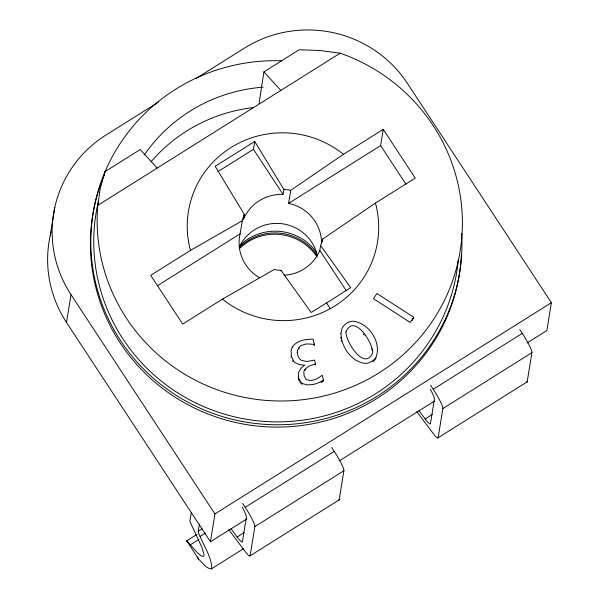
<?xml version="1.0" encoding="UTF-8"?>
<svg xmlns="http://www.w3.org/2000/svg" width="599" height="599" viewBox="0 0 599 599"><rect width="100%" height="100%" fill="white"/><g stroke="black" fill="none" stroke-linecap="round" stroke-linejoin="round"><path stroke-width="0.9" d="M259.053 103.522L263.912 71.865L299.141 49.747L319.821 50.503L340.187 53.176A182.725 179.056 9.2 0 1 456.565 267.873A182.725 179.056 9.2 0 1 248.937 398.238A182.725 179.056 9.2 0 1 97.809 205.352L100.25 188.363L104.99 171.651L140.218 149.525L157.155 168.094M50.256 235.355L54.764 207.516M246.848 518.899L210.436 541.758L66.504 322.472L71.011 294.626A117.883 115.517 9.2 0 1 105.993 135.037L158.728 101.927M104.376 175.417L104.533 174.474M104.683 173.53L104.99 171.651M191.351 512.355L189.883 521.422L201.87 547.239L203.892 553.88L203.937 555.692L203.301 556.531L201.137 555.82L197.513 552.832L186.753 540.8L197.049 534.338M283.065 194.428L253.467 149.323L254.74 141.454L215.161 166.305L244.287 214.352L243.486 219.279A41.264 40.433 9.2 0 1 283.065 194.428L283.866 189.501L254.74 141.454M259.487 277.741A41.264 40.433 9.2 0 1 240.102 233.82L242.58 219.324A41.264 40.433 8.8 0 1 244.287 214.352M186.753 540.8L198.831 559.391C202.597 562.768 205.906 568.324 211.23 568.983L211.829 568.256C211.417 556.875 204.229 546.797 200.081 536.457A14.735 1.962 57.9 0 1 198.262 531.231L199.302 524.836M210.436 541.758L214.944 513.92L71.011 294.626M321.573 243.374A41.264 40.433 9.2 0 0 290.889 203.93L288.583 203.383L290.695 190.34L343.467 154.332L383.24 129.362L415.227 178.09L375.453 203.061L322.674 239.076L322.314 240.528A41.264 40.433 9.6 0 1 320.607 245.493L319.814 250.412L346.357 290.852M280.931 270.958L281.028 270.344A41.264 40.47 9.1 0 1 274.2 269.505L222.461 299.118L182.695 324.089L150.708 275.36L190.475 250.389L242.221 220.776M228.788 529.666L244.841 551.08A14.735 1.962 57.9 0 0 250.12 555.805L254.845 526.626A18.861 2.508 57.9 0 0 245.208 507.316L242.647 503.415M322.284 241.517L322.674 239.076M292.544 346.903A12.609 12.362 9.2 0 1 294.656 344.335L297.516 342.269L301.125 340.711A25.645 25.136 9.2 0 1 303.79 340L307.931 339.393A67.485 66.13 9.2 0 1 313 339.109L314.408 344.313L314.22 345.473L313.951 344.5M297.239 352.242L297.935 356.008L299.41 358.629A7.263 7.121 9.2 0 0 301.589 360.403L306.77 361.497L314.505 360.119L315.538 363.93L308.59 366.274L304.801 369.441A6.679 6.544 9.2 0 0 303.835 371.829L304.067 375.58L305.737 378.755A5.136 5.032 9.2 0 0 307.309 379.878C312.641 381.72 318.166 378.538 322.157 375.169L323.49 380.11L323.303 381.271L323.056 380.343M405.995 184.275L380.612 145.602L383.24 129.362M250.12 555.805L339.176 499.888L343.901 470.709A18.861 2.508 57.9 0 0 334.264 451.406L331.704 447.505M413.707 317.26L410.233 322.457L373.469 298.699L376.943 293.503L413.707 317.26L412.03 320.645M416.799 411.625L432.845 433.04A14.735 1.962 57.9 0 0 438.124 437.757L442.848 408.585A18.861 2.508 57.9 0 0 433.219 389.275L430.659 385.374M438.124 437.757L527.18 381.848L531.905 352.669A18.861 2.508 57.9 0 0 522.268 333.366L519.707 329.457M195.716 78.701L244.527 48.062A117.883 115.517 9.2 0 1 407.44 83.396L551.372 302.69L546.865 330.528L527.075 342.957M292.544 346.903L292.222 347.472A11.254 11.029 9.2 0 0 291.047 351.111L291.488 356.645L293.795 361.234A9.711 9.517 9.2 0 0 295.973 363.151L299.799 364.716L304.681 365.158L301.327 367.966L298.886 371.814A9.591 9.397 9.2 0 0 298.347 374.315L298.512 376.951A12.983 12.721 9.2 0 0 299.081 378.987L300.676 381.788A8.154 7.989 9.2 0 0 303.057 383.719L307.362 384.94L312.805 384.543A29.493 28.902 9.2 0 0 314.34 384.191A31.462 30.826 9.2 0 0 323.46 380.073M304.614 370.601L305.804 369.209M373.035 361.579L374.21 360.493A11.763 11.531 9.2 0 0 376.037 357.955M211.395 568.878L243.591 548.632M97.809 205.352L340.187 53.176M217.841 171.688L253.467 149.323M157.515 285.671L240.102 233.82M288.583 203.383L380.612 145.602M214.944 513.92L551.372 302.69M198.262 531.231L202.207 528.76M245.208 507.316L334.264 451.406M433.219 389.275L522.268 333.366M200.081 536.457L205.539 533.028M190.19 544.94L198.898 539.474M339.461 460.751L434.455 401.105M231.064 528.865L237.152 536.989L244.25 532.533M419.075 410.824L425.163 418.948L432.253 414.493M254.845 526.626L343.901 470.709M442.848 408.585L531.905 352.669M320.607 245.493L350.692 287.647L331.112 300.106L311.113 312.498L281.028 270.344M314.408 344.313L306.269 343.908L301.237 345.503A8.364 8.191 9.2 0 0 297.194 352.242M263.912 71.865L280.841 90.434M363.331 334.115L364.147 335.148M299.874 382.11L300.174 382.536M326.582 302.944L330.214 308.695M292.484 360.77L293.016 361.616M299.103 380.672L299.335 381.174M315.089 364.132L315.344 365.091M371.807 348.835L372.181 350.228M341.22 340.21L341.452 341.19M290.972 356.345L291.121 357.071M298.19 377.213L298.324 378.111M340.779 337.319L340.883 338.27M461.649 233.311A185.668 181.946 9.2 0 1 281.897 424.721A185.668 181.946 9.2 0 1 90.808 241.794A185.668 181.946 9.2 0 1 281.44 60.799M66.504 322.472A117.883 115.517 9.2 0 1 51.095 231.776M461.38 254.845A185.675 181.946 9.2 0 1 235.407 422.43A185.675 181.946 9.2 0 1 104.638 174.129M151.09 161.73A159.147 155.95 9.2 0 1 253.587 107.543M144.209 155.089A159.147 155.95 9.2 0 1 263.193 87.155M527.18 381.848A14.735 1.962 57.9 0 1 526.244 381.937M425.163 418.948A14.735 1.962 57.9 0 0 430.441 423.665L434.387 399.301A18.861 2.508 57.9 0 0 430.254 389.133M187.135 541.009A18.659 2.725 -33.3 0 1 186.731 540.957M339.176 499.888A14.735 1.962 57.9 0 1 338.24 499.978M237.152 536.989A14.735 1.962 57.9 0 0 242.43 541.706L246.376 517.341A18.861 2.508 57.9 0 0 242.251 507.173M198.636 559.593A36.217 19.34 -54.2 0 1 197.595 556.973M458.265 260.071A182.725 179.056 9.2 0 1 247.507 419.442A182.725 179.056 9.2 0 1 98.438 201.294M375.453 203.061A95.78 93.863 9.2 0 1 334.938 305.917A95.78 93.863 9.2 0 1 222.461 299.118M190.475 250.389A95.78 93.863 9.2 0 1 230.989 147.534A95.78 93.863 9.2 0 1 343.467 154.332M319.814 250.412A41.264 40.433 9.2 0 1 284.023 275.248M283.784 189.426A41.264 40.47 9.1 0 1 290.612 190.242M239.675 246.316A41.264 40.433 9.2 0 1 281.552 223.674A41.264 40.433 9.2 0 1 317.215 255.339M240.618 244.826A50.099 49.096 9.2 0 1 316.669 252.613M239.203 247.672A50.099 49.096 9.2 0 1 317.313 255.721M239.308 248.675A50.099 49.096 9.2 0 1 317.051 256.978M322.719 381.593A31.462 30.826 9.2 0 1 321.019 382.604M301.986 384.333A8.154 7.989 9.2 0 1 300.833 383.33M298.894 380.148A12.983 12.721 9.2 0 1 298.534 379.017M298.504 349.022A8.364 8.191 9.2 0 1 299.335 348.026M340.928 333.358C341.235 346.656 351.081 361.624 364.963 363.376A11.838 11.598 9.2 0 0 368.887 362.792L371.867 361.384L374.397 359.333A11.763 11.531 9.2 0 0 376.224 356.794C381.533 341.917 368.467 322.509 352.863 321.199A11.763 11.531 9.2 0 0 349.741 321.768L346.776 323.161L344.23 325.227A11.823 11.583 9.2 0 0 342.059 328.477L340.928 333.358M345.982 331.801C345.436 341.408 364.589 371.709 372.668 352.736C373.192 343.152 354.069 312.828 345.982 331.801"/></g></svg>
